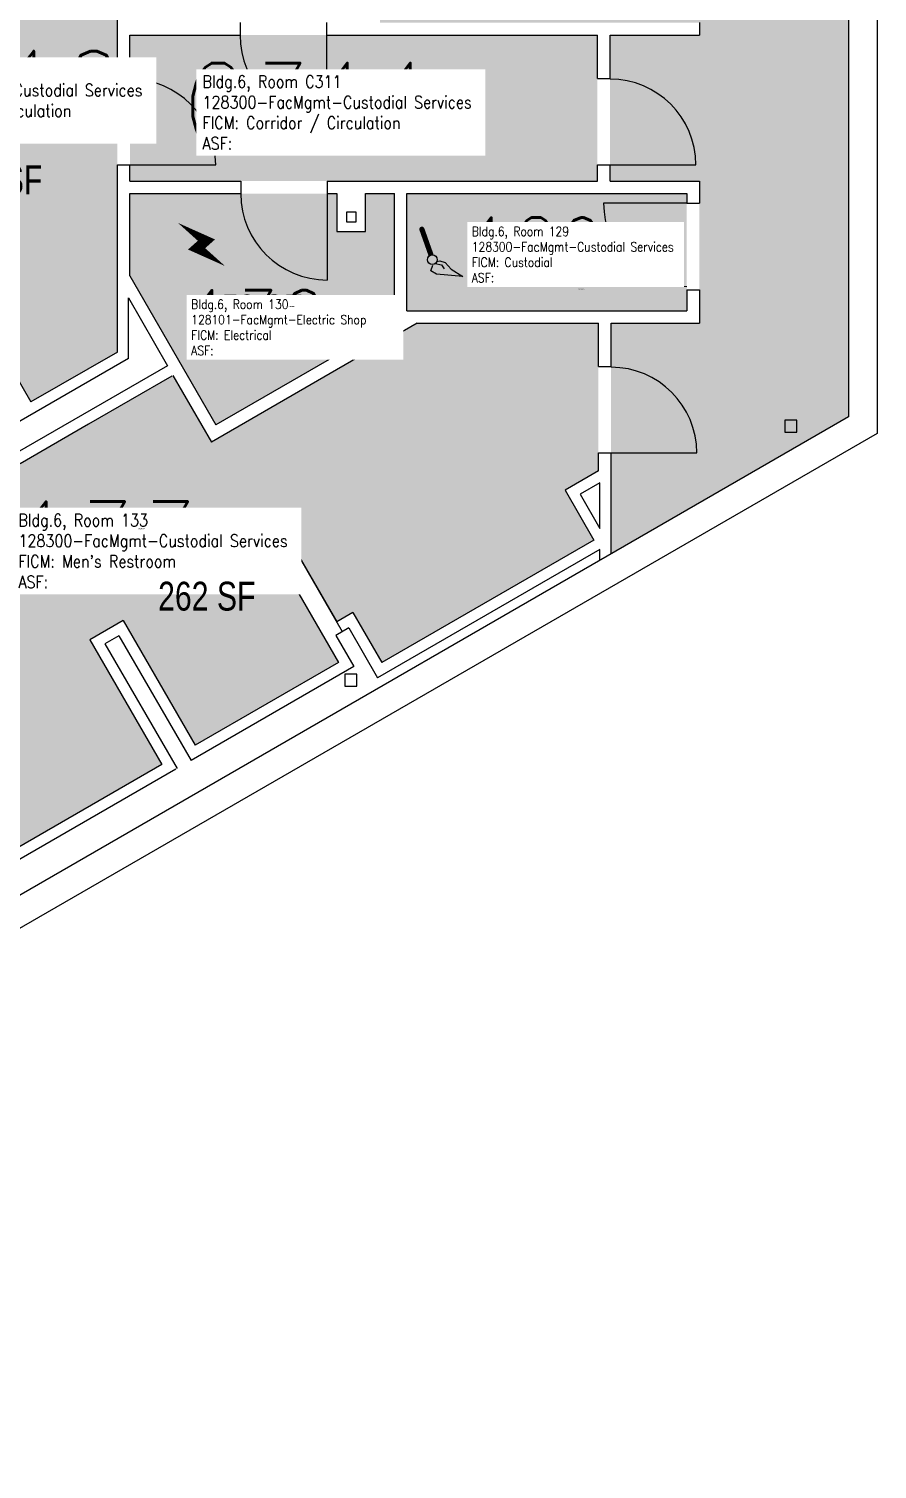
# Model space of a CAD drawing. Header units: inches. Extents: x -206 to 2362, y 0 to 3821.
# Drawn here: x 1664 to 2017, y 222 to 822 of the extents above; entities that cross this region are included whole.
import ezdxf
from ezdxf.enums import TextEntityAlignment as Align

# ---------------------------------------------------------------- set-up
doc = ezdxf.new("R2010")
doc.units = ezdxf.units.IN
doc.header["$LTSCALE"] = 10
doc.header["$MEASUREMENT"] = 0
doc.layers.get('0').update_dxf_attribs({"linetype": 'CONTINUOUS'})
for name, color, linetype in [('A-COLS', 5, 'CONTINUOUS'), ('A-DOOR', 2, 'CONTINUOUS'), ('A-IDEN-ICON', 4, 'CONTINUOUS'), ('A-IDEN-RNUM', 7, 'CONTINUOUS'), ('A-IDEN-SNUM', 4, 'CONTINUOUS'), ('A-IDEN-VNUM', 4, 'CONTINUOUS'), ('A-WALL', 5, 'CONTINUOUS'), ('AREA-TEXT', 3, 'CONTINUOUS'), ('Rooms-Category-Color', 7, 'CONTINUOUS'), ('Rooms-College-Color', 7, 'CONTINUOUS'), ('Rooms-Department-Color', 7, 'CONTINUOUS'), ('Rooms-Division-Color', 7, 'CONTINUOUS'), ('Rooms-Information', 7, 'CONTINUOUS')]:
    doc.layers.add(name, color=color, linetype=linetype)
doc.styles.add('AREA', font='arial.ttf', dxfattribs={"width": 0.75, "height": 24})
doc.styles.add('ROOMSNUMBER', font='txt', dxfattribs={"height": 0.03})
doc.styles.add('ROOMVNUMBER', font='simplex.shx', dxfattribs={"width": 0.85})

# ---------------------------------------------------------------- blocks, each defined once
blk = doc.blocks.new('CPELECT')
at = {"color": 0, "linetype": 'ByBlock'}
blk.add_lwpolyline([(0.06232050807568612, 0.06294228634059933, 0, 0.03, 0), (0.01049038105679756, -0.01683012701892236, 0.03000000000000025, 0.03000000000000025, 0), (-0.01049038105679756, 0.006830127018921953, 0.03, 0, 0), (-0.06232050807568612, -0.07294228634059961, 0.03, 0, 0)], format="xyseb", dxfattribs=at)
blk = doc.blocks.new('CPCUST')
at = {"color": 0, "linetype": 'ByBlock'}
for p, q in [((0.02622214892755892, -0.04084634061456337), (0.0445807061709047, -0.04056143188978271)), ((0.0296781998588358, -0.03407984564873644), (0.03758796190732028, -0.03023640276653876)), ((0.03758796190732028, -0.03023640276653876), (0.05333712680811686, -0.03237435190612691)), ((0.0445807061709047, -0.04056143188978271), (0.05433683077671958, -0.05052010497931518)), ((0.05333712680811686, -0.03237435190612691), (0.07452052004998677, -0.04788691310499892)), ((0.01710768682039543, -0.06389526559284252), (0.02000603612435725, -0.04661972163469329)), ((0.03576614561558245, -0.07045290280554815), (0.01710768682039543, -0.06389526559284252)), ((0.1117389269890054, -0.06251715192284006), (0.03576614561558245, -0.07045290280554815)), ((0.07452052004998677, -0.04788691310499892), (0.1117389269890054, -0.06251715192284006))]:
    blk.add_line(p, q, dxfattribs=at)
at = {"color": 0, "linetype": 'ByBlock', "const_width": 0.0075}
blk.add_lwpolyline([(-0.03324759526418575, 0.04812499999999999, 1), (-0.02675240473581653, 0.05187500000000002, 1)], format="xyb", close=True, dxfattribs=at)
at = {"color": 0, "linetype": 'ByBlock', "const_width": 0.015}
blk.add_lwpolyline([(-0.02999999999997272, 0.05), (0.009999999999990905, -0.01928203230275514)], dxfattribs=at)
at = {"color": 0, "linetype": 'ByBlock'}
blk.add_circle((0.01581866083250816, -0.03126680850405537), 0.01414213562373094, dxfattribs=at)

msp = doc.modelspace()

# ---------------------------------------------------------------- hatches: boundary and pattern name
at = {"layer": 'Rooms-Category-Color', "true_color": 0xadadad}
for points in [[(1943.024440369569, 824.8322223317809), (1943.024440358393, 819.5822223373689), (1905.815570130013, 819.5822223373689), (1905.815570130013, 765.5822223373689), (1905.815570141189, 758.8322223345749), (1943.024440347217, 758.8322223401628), (1943.024440380745, 749.5822223383002), (1943.024440369569, 699.5822223317809), (1906.248582835309, 699.5822223373689), (1906.248582824133, 681.582222328987), (1906.248582824133, 603.6119020222686), (2005.024200371467, 660.6400314071216), (2005.024200360291, 995.0818223417737), (2004.024200364016, 995.0818223473616), (2004.024200364016, 1001.331822340842), (2010.274200349115, 1001.331822343636), (2010.274200371467, 1039.331822336186), (2005.024200371467, 1039.331822330598), (2005.024200349115, 1210.081822331529), (1999.024200337939, 1210.081822334323), (1915.024200337939, 1210.081822331529), (1915.024200371467, 1106.956822328735), (1933.024200371467, 1106.956822331529), (1933.024200349115, 1039.331822330598), (1927.774200349115, 1039.331822330598), (1927.774200393818, 1001.331822329666), (1934.024200367741, 1001.331822335254), (1934.024200356565, 995.0818223445676), (1933.024200349115, 995.0818223361857), (1933.024200360291, 954.2068223389797), (1843.024440362118, 954.2068223278038), (1810.024440362118, 954.2068223278038), (1810.024440373294, 824.832222328987)], [(1604.710276643746, 770.7460924037732), (1664.710276666097, 666.8230439345352), (1700.710276688449, 687.6076536127366), (1700.710276677273, 765.5822223206051), (1700.710276654921, 851.8318223222159), (1604.710276654921, 851.8318223194219)], [(1900.565570118837, 758.8322223345749), (1900.565570130013, 765.582222328987), (1900.565570130013, 819.5822223345749), (1787.774440369569, 819.5822223345749), (1705.960276654921, 819.5822223178111), (1705.960276666097, 765.582222328987), (1705.960276677273, 758.832222326193), (1788.075681454502, 758.832222326193)], [(1741.758006791584, 657.3243214865215), (1816.02444038447, 700.2020669071935), (1816.024440395646, 753.5822223401628), (1804.075681461953, 753.582222326193), (1804.075681450777, 737.7923128386028), (1792.075681461953, 737.7923128330149), (1792.075681439601, 753.5822223345749), (1788.075681454502, 753.5822223206051), (1705.960276677273, 753.582222326193), (1705.960276643746, 719.3278088564985)], [(1937.774440358393, 753.5822223401628), (1821.27444038447, 753.5822223373689), (1821.274440373294, 704.8322223317809), (1937.774440358393, 704.8322223457508)], [(1887.094358357601, 630.0943763977848), (1900.998582824133, 638.1219841274433), (1900.998582812957, 645.5822223429568), (1900.998582824133, 699.582222328987), (1825.450838058256, 699.582222328987), (1746.548070284538, 654.0276881265454), (1739.836373413913, 650.1526881200261), (1723.836373417638, 677.8655010466464), (1688.762344556861, 657.6155010410585), (1660.183506264351, 641.1155010382645), (1631.604667915963, 624.6155010466464), (1574.880003991537, 591.8655010373332), (1590.880003976636, 564.1526881135069), (1643.880003969185, 472.3539953338914), (1719.224214109592, 515.8539953143336), (1689.224214120768, 567.8155195475556), (1703.080620556138, 575.8155195484869), (1733.08062057849, 523.8539953236468), (1792.836373428814, 558.3539953292347), (1762.83637343999, 610.3155195512809), (1769.548070299439, 614.1905195522122), (1792.048070288263, 575.2193763912655), (1798.759767192416, 579.094376383815), (1810.75976718124, 558.3097666776739), (1899.094358368777, 609.3097667056136)]]:
    msp.add_hatch(color=253, dxfattribs=at).paths.add_polyline_path(points)
at = {"layer": 'Rooms-College-Color', "true_color": 0xadadad}
for points in [[(1943.024440369569, 824.8322223317809), (1943.024440358393, 819.5822223373689), (1905.815570130013, 819.5822223373689), (1905.815570130013, 765.5822223373689), (1905.815570141189, 758.8322223345749), (1943.024440347217, 758.8322223401628), (1943.024440380745, 749.5822223383002), (1943.024440369569, 699.5822223317809), (1906.248582835309, 699.5822223373689), (1906.248582824133, 681.582222328987), (1906.248582824133, 603.6119020222686), (2005.024200371467, 660.6400314071216), (2005.024200360291, 995.0818223417737), (2004.024200364016, 995.0818223473616), (2004.024200364016, 1001.331822340842), (2010.274200349115, 1001.331822343636), (2010.274200371467, 1039.331822336186), (2005.024200371467, 1039.331822330598), (2005.024200349115, 1210.081822331529), (1999.024200337939, 1210.081822334323), (1915.024200337939, 1210.081822331529), (1915.024200371467, 1106.956822328735), (1933.024200371467, 1106.956822331529), (1933.024200349115, 1039.331822330598), (1927.774200349115, 1039.331822330598), (1927.774200393818, 1001.331822329666), (1934.024200367741, 1001.331822335254), (1934.024200356565, 995.0818223445676), (1933.024200349115, 995.0818223361857), (1933.024200360291, 954.2068223389797), (1843.024440362118, 954.2068223278038), (1810.024440362118, 954.2068223278038), (1810.024440373294, 824.832222328987)], [(1604.710276643746, 770.7460924037732), (1664.710276666097, 666.8230439345352), (1700.710276688449, 687.6076536127366), (1700.710276677273, 765.5822223206051), (1700.710276654921, 851.8318223222159), (1604.710276654921, 851.8318223194219)], [(1900.565570118837, 758.8322223345749), (1900.565570130013, 765.582222328987), (1900.565570130013, 819.5822223345749), (1787.774440369569, 819.5822223345749), (1705.960276654921, 819.5822223178111), (1705.960276666097, 765.582222328987), (1705.960276677273, 758.832222326193), (1788.075681454502, 758.832222326193)], [(1741.758006791584, 657.3243214865215), (1816.02444038447, 700.2020669071935), (1816.024440395646, 753.5822223401628), (1804.075681461953, 753.582222326193), (1804.075681450777, 737.7923128386028), (1792.075681461953, 737.7923128330149), (1792.075681439601, 753.5822223345749), (1788.075681454502, 753.5822223206051), (1705.960276677273, 753.582222326193), (1705.960276643746, 719.3278088564985)], [(1937.774440358393, 753.5822223401628), (1821.27444038447, 753.5822223373689), (1821.274440373294, 704.8322223317809), (1937.774440358393, 704.8322223457508)], [(1887.094358357601, 630.0943763977848), (1900.998582824133, 638.1219841274433), (1900.998582812957, 645.5822223429568), (1900.998582824133, 699.582222328987), (1825.450838058256, 699.582222328987), (1746.548070284538, 654.0276881265454), (1739.836373413913, 650.1526881200261), (1723.836373417638, 677.8655010466464), (1688.762344556861, 657.6155010410585), (1660.183506264351, 641.1155010382645), (1631.604667915963, 624.6155010466464), (1574.880003991537, 591.8655010373332), (1590.880003976636, 564.1526881135069), (1643.880003969185, 472.3539953338914), (1719.224214109592, 515.8539953143336), (1689.224214120768, 567.8155195475556), (1703.080620556138, 575.8155195484869), (1733.08062057849, 523.8539953236468), (1792.836373428814, 558.3539953292347), (1762.83637343999, 610.3155195512809), (1769.548070299439, 614.1905195522122), (1792.048070288263, 575.2193763912655), (1798.759767192416, 579.094376383815), (1810.75976718124, 558.3097666776739), (1899.094358368777, 609.3097667056136)]]:
    msp.add_hatch(color=253, dxfattribs=at).paths.add_polyline_path(points)
at = {"layer": 'Rooms-Department-Color', "true_color": 0xacacac}
for points in [[(1943.024440369569, 824.8322223317809), (1943.024440358393, 819.5822223373689), (1905.815570130013, 819.5822223373689), (1905.815570130013, 765.5822223373689), (1905.815570141189, 758.8322223345749), (1943.024440347217, 758.8322223401628), (1943.024440380745, 749.5822223383002), (1943.024440369569, 699.5822223317809), (1906.248582835309, 699.5822223373689), (1906.248582824133, 681.582222328987), (1906.248582824133, 603.6119020222686), (2005.024200371467, 660.6400314071216), (2005.024200360291, 995.0818223417737), (2004.024200364016, 995.0818223473616), (2004.024200364016, 1001.331822340842), (2010.274200349115, 1001.331822343636), (2010.274200371467, 1039.331822336186), (2005.024200371467, 1039.331822330598), (2005.024200349115, 1210.081822331529), (1999.024200337939, 1210.081822334323), (1915.024200337939, 1210.081822331529), (1915.024200371467, 1106.956822328735), (1933.024200371467, 1106.956822331529), (1933.024200349115, 1039.331822330598), (1927.774200349115, 1039.331822330598), (1927.774200393818, 1001.331822329666), (1934.024200367741, 1001.331822335254), (1934.024200356565, 995.0818223445676), (1933.024200349115, 995.0818223361857), (1933.024200360291, 954.2068223389797), (1843.024440362118, 954.2068223278038), (1810.024440362118, 954.2068223278038), (1810.024440373294, 824.832222328987)], [(1604.710276643746, 770.7460924037732), (1664.710276666097, 666.8230439345352), (1700.710276688449, 687.6076536127366), (1700.710276677273, 765.5822223206051), (1700.710276654921, 851.8318223222159), (1604.710276654921, 851.8318223194219)], [(1900.565570118837, 758.8322223345749), (1900.565570130013, 765.582222328987), (1900.565570130013, 819.5822223345749), (1787.774440369569, 819.5822223345749), (1705.960276654921, 819.5822223178111), (1705.960276666097, 765.582222328987), (1705.960276677273, 758.832222326193), (1788.075681454502, 758.832222326193)], [(1741.758006791584, 657.3243214865215), (1816.02444038447, 700.2020669071935), (1816.024440395646, 753.5822223401628), (1804.075681461953, 753.582222326193), (1804.075681450777, 737.7923128386028), (1792.075681461953, 737.7923128330149), (1792.075681439601, 753.5822223345749), (1788.075681454502, 753.5822223206051), (1705.960276677273, 753.582222326193), (1705.960276643746, 719.3278088564985)], [(1937.774440358393, 753.5822223401628), (1821.27444038447, 753.5822223373689), (1821.274440373294, 704.8322223317809), (1937.774440358393, 704.8322223457508)], [(1887.094358357601, 630.0943763977848), (1900.998582824133, 638.1219841274433), (1900.998582812957, 645.5822223429568), (1900.998582824133, 699.582222328987), (1825.450838058256, 699.582222328987), (1746.548070284538, 654.0276881265454), (1739.836373413913, 650.1526881200261), (1723.836373417638, 677.8655010466464), (1688.762344556861, 657.6155010410585), (1660.183506264351, 641.1155010382645), (1631.604667915963, 624.6155010466464), (1574.880003991537, 591.8655010373332), (1590.880003976636, 564.1526881135069), (1643.880003969185, 472.3539953338914), (1719.224214109592, 515.8539953143336), (1689.224214120768, 567.8155195475556), (1703.080620556138, 575.8155195484869), (1733.08062057849, 523.8539953236468), (1792.836373428814, 558.3539953292347), (1762.83637343999, 610.3155195512809), (1769.548070299439, 614.1905195522122), (1792.048070288263, 575.2193763912655), (1798.759767192416, 579.094376383815), (1810.75976718124, 558.3097666776739), (1899.094358368777, 609.3097667056136)]]:
    msp.add_hatch(color=253, dxfattribs=at).paths.add_polyline_path(points)
at = {"layer": 'Rooms-Division-Color', "true_color": 0xadadad}
for points in [[(1943.024440369569, 824.8322223317809), (1943.024440358393, 819.5822223373689), (1905.815570130013, 819.5822223373689), (1905.815570130013, 765.5822223373689), (1905.815570141189, 758.8322223345749), (1943.024440347217, 758.8322223401628), (1943.024440380745, 749.5822223383002), (1943.024440369569, 699.5822223317809), (1906.248582835309, 699.5822223373689), (1906.248582824133, 681.582222328987), (1906.248582824133, 603.6119020222686), (2005.024200371467, 660.6400314071216), (2005.024200360291, 995.0818223417737), (2004.024200364016, 995.0818223473616), (2004.024200364016, 1001.331822340842), (2010.274200349115, 1001.331822343636), (2010.274200371467, 1039.331822336186), (2005.024200371467, 1039.331822330598), (2005.024200349115, 1210.081822331529), (1999.024200337939, 1210.081822334323), (1915.024200337939, 1210.081822331529), (1915.024200371467, 1106.956822328735), (1933.024200371467, 1106.956822331529), (1933.024200349115, 1039.331822330598), (1927.774200349115, 1039.331822330598), (1927.774200393818, 1001.331822329666), (1934.024200367741, 1001.331822335254), (1934.024200356565, 995.0818223445676), (1933.024200349115, 995.0818223361857), (1933.024200360291, 954.2068223389797), (1843.024440362118, 954.2068223278038), (1810.024440362118, 954.2068223278038), (1810.024440373294, 824.832222328987)], [(1604.710276643746, 770.7460924037732), (1664.710276666097, 666.8230439345352), (1700.710276688449, 687.6076536127366), (1700.710276677273, 765.5822223206051), (1700.710276654921, 851.8318223222159), (1604.710276654921, 851.8318223194219)], [(1900.565570118837, 758.8322223345749), (1900.565570130013, 765.582222328987), (1900.565570130013, 819.5822223345749), (1787.774440369569, 819.5822223345749), (1705.960276654921, 819.5822223178111), (1705.960276666097, 765.582222328987), (1705.960276677273, 758.832222326193), (1788.075681454502, 758.832222326193)], [(1741.758006791584, 657.3243214865215), (1816.02444038447, 700.2020669071935), (1816.024440395646, 753.5822223401628), (1804.075681461953, 753.582222326193), (1804.075681450777, 737.7923128386028), (1792.075681461953, 737.7923128330149), (1792.075681439601, 753.5822223345749), (1788.075681454502, 753.5822223206051), (1705.960276677273, 753.582222326193), (1705.960276643746, 719.3278088564985)], [(1937.774440358393, 753.5822223401628), (1821.27444038447, 753.5822223373689), (1821.274440373294, 704.8322223317809), (1937.774440358393, 704.8322223457508)], [(1887.094358357601, 630.0943763977848), (1900.998582824133, 638.1219841274433), (1900.998582812957, 645.5822223429568), (1900.998582824133, 699.582222328987), (1825.450838058256, 699.582222328987), (1746.548070284538, 654.0276881265454), (1739.836373413913, 650.1526881200261), (1723.836373417638, 677.8655010466464), (1688.762344556861, 657.6155010410585), (1660.183506264351, 641.1155010382645), (1631.604667915963, 624.6155010466464), (1574.880003991537, 591.8655010373332), (1590.880003976636, 564.1526881135069), (1643.880003969185, 472.3539953338914), (1719.224214109592, 515.8539953143336), (1689.224214120768, 567.8155195475556), (1703.080620556138, 575.8155195484869), (1733.08062057849, 523.8539953236468), (1792.836373428814, 558.3539953292347), (1762.83637343999, 610.3155195512809), (1769.548070299439, 614.1905195522122), (1792.048070288263, 575.2193763912655), (1798.759767192416, 579.094376383815), (1810.75976718124, 558.3097666776739), (1899.094358368777, 609.3097667056136)]]:
    msp.add_hatch(color=253, dxfattribs=at).paths.add_polyline_path(points)

# ---------------------------------------------------------------- linework, layer by layer
at = {"layer": 'A-COLS'}
for p, q in [((1800.075681443326, 745.7923128339462), (1796.075681447051, 745.7923128367402)), ((1796.075681447051, 745.7923128367402), (1796.075681447051, 741.7923128292896)), ((1800.075681443326, 741.7923128320836), (1800.075681443326, 745.7923128339462)), ((1796.075681447051, 741.7923128292896), (1800.075681443326, 741.7923128320836)), ((1983.625781479292, 659.1946508274414), (1978.625781486742, 659.1946508246474)), ((1978.625781486742, 659.1946508246474), (1978.625781475566, 654.194650829304)), ((1983.625781479292, 659.1946508274414), (1978.625781486742, 659.1946508246474)), ((1978.625781486742, 659.1946508246474), (1978.625781475566, 654.194650829304)), ((1978.625781475566, 654.194650829304), (1983.625781479292, 654.194650834892)), ((1978.625781475566, 654.194650829304), (1983.625781479292, 654.194650834892)), ((1983.625781479292, 654.194650834892), (1983.625781479292, 659.1946508274414)), ((1983.625781479292, 654.194650834892), (1983.625781479292, 659.1946508274414)), ((1800.463086872362, 553.4578196662478), (1795.46308685746, 553.4578196662478)), ((1795.46308685746, 553.4578196662478), (1795.463086879812, 548.4578196681105)), ((1800.463086872362, 548.4578196681105), (1800.463086872362, 553.4578196662478)), ((1795.463086879812, 548.4578196681105), (1800.463086872362, 548.4578196681105))]:
    msp.add_line(p, q, dxfattribs=at)
at = {"layer": 'A-DOOR'}
for p, q in [((1787.774440358393, 819.5822223317809), (1787.774440358393, 783.5822223317809)), ((1705.960276666097, 765.582222328987), (1741.660276661627, 765.582222326193)), ((1905.815570107661, 765.5822223317809), (1941.515570125543, 765.582222328987)), ((1788.07568143215, 753.582222326193), (1788.075681443326, 717.582222323399)), ((1937.774440369569, 749.5822223383002), (1903.124440367334, 749.5822223327123)), ((1906.248582824133, 645.5822223317809), (1941.948582819663, 645.5822223345749))]:
    msp.add_line(p, q, dxfattribs=at)
for centre, radius, start, end in [((1787.774440358393, 819.5822223317809), 36, 180, 270), ((1705.960276654921, 765.582222328987), 35.7, 0, 90), ((1905.815570107661, 765.5822223317809), 35.7, 0, 90), ((1788.07568143215, 753.582222323399), 36, 180, 270), ((1937.774440369569, 749.5822223355062), 34.65000000000053, 180, 270), ((1906.248582824133, 645.5822223317809), 35.7, 0, 90)]:
    msp.add_arc(centre, radius, start, end, dxfattribs=at)
at = {"layer": 'A-WALL', "linetype": 'Continuous'}
for p, q in [((2005.024200360291, 995.0818223417737), (2005.024200371467, 660.6400314099155)), ((2017.024200360291, 995.0818223361857), (2017.024200371467, 653.7118281838484)), ((1751.774440369569, 824.8322223206051), (1751.774440358393, 819.582222328987)), ((1787.774440358393, 824.832222328987), (1787.774440358393, 819.5822223317809)), ((1943.024440369569, 824.8322223317809), (1943.024440358393, 819.5822223429568)), ((1705.960276654921, 819.582222323399), (1751.774440358393, 819.582222328987)), ((1787.774440358393, 819.5822223317809), (1900.565570118837, 819.5822223373689)), ((1905.815570118837, 819.5822223373689), (1943.024440358393, 819.5822223429568)), ((1700.710276666097, 801.582222326193), (1705.960276654921, 801.582222326193)), ((1900.565570107661, 801.5822223345749), (1905.815570118837, 801.5822223345749)), ((1700.710276666097, 765.582222323399), (1705.960276666097, 765.582222328987)), ((1900.565570118837, 765.5822223317809), (1905.815570107661, 765.5822223317809)), ((1705.960276677273, 758.832222326193), (1752.07568143215, 758.832222323399)), ((1788.075681443326, 758.832222326193), (1900.565570118837, 758.8322223345749)), ((1905.815570118837, 758.8322223373689), (1943.024440358393, 758.8322223401628)), ((1943.024440358393, 758.8322223401628), (1943.024440369569, 749.5822223410942)), ((1705.960276677273, 753.5822223206051), (1752.075681443326, 753.582222326193)), ((1788.07568143215, 753.582222326193), (1792.075681439601, 753.5822223345749)), ((1804.075681439601, 753.582222326193), (1816.024440373294, 753.5822223373689)), ((1821.274440362118, 753.5822223317809), (1937.774440369569, 753.5822223345749)), ((1937.774440369569, 753.5822223345749), (1937.774440369569, 749.5822223383002)), ((1937.774440369569, 749.5822223383002), (1943.024440369569, 749.5822223410942)), ((1937.774440369569, 713.5822223355062), (1943.024440369569, 713.5822223383002)), ((1937.774440380745, 713.5822223410942), (1937.774440369569, 704.8322223345749)), ((1943.024440369569, 713.5822223383002), (1943.024440369569, 699.5822223345749)), ((1821.274440373294, 704.832222326193), (1937.774440369569, 704.8322223345749)), ((1825.45083804708, 699.582222328987), (1739.836373425089, 650.1526881256141)), ((1816.02444038447, 700.2020669071935), (1741.758006791584, 657.3243214865215)), ((1825.45083804708, 699.582222328987), (1900.998582824133, 699.5822223317809)), ((1906.248582824133, 699.5822223317809), (1943.024440369569, 699.5822223345749)), ((1705.335276680999, 684.9374086274765), (1338.754091407172, 473.2916626171209)), ((1700.710276677273, 687.6076536239125), (1664.710276677273, 666.8230439373292)), ((1721.63212660607, 681.933368533384), (1568.562136474065, 593.5583685287274)), ((1900.998582824133, 681.582222328987), (1906.248582824133, 681.582222328987)), ((1723.403360723518, 677.6155010419898), (1688.762344568036, 657.6155010382645)), ((2005.024200371467, 660.6400314099155), (1264.043270810507, 232.8344922135584)), ((1688.762344568036, 657.6155010382645), (1660.183506242, 641.1155010410585)), ((2017.024200371467, 653.7118281838484), (1270.043270810507, 222.4421873646788)), ((1900.998582824133, 645.5822223373689), (1906.248582824133, 645.5822223317809)), ((1900.998582824133, 638.1219841218553), (1887.094358368777, 630.094376383815)), ((1901.623582831584, 633.1423380500637), (1893.412225863896, 628.4015088896267)), ((1769.548070299439, 614.1905195522122), (1762.83637343999, 610.315519545693)), ((1899.094358357601, 609.3097667000256), (1810.759767192416, 558.3097666860558)), ((1901.623582831584, 605.4295251234435), (1809.066899689846, 551.9918991993181)), ((1703.080620567314, 575.815519542899), (1689.224214109592, 567.8155195447616)), ((1798.759767192416, 579.094376383815), (1792.048070310615, 575.2193763800897)), ((1797.066899701022, 572.7765088859014), (1791.654240923934, 569.6515088849701)), ((1701.38775307592, 569.4976520505734), (1695.542081593536, 566.1226520505734)), ((1792.836373417638, 558.3539953236468), (1733.080620567314, 523.8539953180589)), ((1799.154240923934, 556.6611278294586), (1731.38775307592, 517.5361278313212)), ((1719.224214109592, 515.8539953143336), (1643.880003969185, 472.3539953171276)), ((1725.109068899415, 513.9111278294586), (1642.187136488967, 466.036127819214))]:
    msp.add_line(p, q, dxfattribs=at)
at = {"layer": 'A-WALL'}
for p, q in [((1700.710276654921, 801.5822223317809), (1700.710276654921, 851.8318223222159)), ((1705.960276666097, 801.5822223317809), (1705.960276654921, 819.582222323399)), ((1900.565570118837, 801.5822223345749), (1900.565570118837, 819.5822223373689)), ((1905.815570107661, 801.5822223373689), (1905.815570118837, 819.5822223373689)), ((1700.710276677273, 687.6076536239125), (1700.710276666097, 765.582222323399)), ((1705.960276677273, 759.582222323399), (1705.960276666097, 765.582222328987)), ((1705.960276677273, 758.832222326193), (1705.960276666097, 765.582222328987)), ((1900.565570118837, 758.8322223345749), (1900.565570118837, 765.5822223317809)), ((1905.815570118837, 758.8322223373689), (1905.815570107661, 765.5822223317809)), ((1752.075681443326, 758.832222326193), (1752.075681443326, 753.582222326193)), ((1788.075681443326, 758.832222326193), (1788.07568143215, 753.582222326193)), ((1705.960276654921, 719.3278088648804), (1705.960276677273, 753.5822223206051)), ((1792.075681439601, 753.5822223345749), (1792.075681439601, 737.7923128330149)), ((1804.075681439601, 737.7923128386028), (1804.075681439601, 753.582222326193)), ((1816.02444038447, 700.2020669071935), (1816.024440373294, 753.5822223373689)), ((1821.274440373294, 704.832222326193), (1821.274440362118, 753.5822223317809)), ((1792.075681439601, 737.7923128330149), (1804.075681439601, 737.7923128386028)), ((1634.710276699625, 718.7845681677572), (1664.710276677273, 666.8230439373292)), ((1705.960276654921, 719.3278088648804), (1741.758006791584, 657.3243214865215)), ((1705.335276669823, 710.1603406104259), (1721.63212660607, 681.933368533384)), ((1705.335276680999, 684.9374086274765), (1705.335276669823, 710.1603406104259)), ((1900.998582835309, 681.5822223401628), (1900.998582824133, 699.5822223317809)), ((1906.248582824133, 681.582222328987), (1906.248582824133, 699.5822223317809)), ((1723.836373417638, 677.8655010410585), (1739.836373425089, 650.1526881256141)), ((1900.998582824133, 638.1219841218553), (1900.998582824133, 645.5822223373689)), ((1906.248582824133, 603.6119020278566), (1906.248582812957, 645.5822223317809)), ((1887.094358368777, 630.094376383815), (1899.094358357601, 609.3097667000256)), ((1901.623582831584, 614.1790214250796), (1901.623582831584, 633.1423380500637)), ((1893.412225863896, 628.4015088896267), (1901.623582831584, 614.1790214250796)), ((1769.548070299439, 614.1905195522122), (1792.048070310615, 575.2193763800897)), ((1769.548070299439, 614.1905195522122), (1794.36057030689, 571.2140088896267)), ((1762.83637343999, 610.315519545693), (1792.836373417638, 558.3539953236468)), ((1901.623582831584, 600.9416570342146), (1901.623582831584, 605.4295251234435)), ((1703.080620567314, 575.815519542899), (1733.080620567314, 523.8539953180589)), ((1798.759767192416, 579.094376383815), (1810.759767192416, 558.3097666860558)), ((1797.066899701022, 572.7765088859014), (1809.066899689846, 551.9918991993181)), ((1689.224214109592, 567.8155195447616), (1719.224214109592, 515.8539953143336)), ((1695.542081593536, 566.1226520505734), (1725.542081593536, 514.1611278313212)), ((1701.38775307592, 569.4976520505734), (1731.38775307592, 517.5361278313212)), ((1791.654240923934, 569.6515088849701), (1799.154240923934, 556.6611278294586))]:
    msp.add_line(p, q, dxfattribs=at)

# ---------------------------------------------------------------- block references
at = {"layer": 'A-IDEN-ICON'}
for name, p, xscale, yscale, zscale, rotation in [('CPELECT', (1736.458795408718, 732.4037774107419), 144, 144, 144, 270.0000000044467), ('CPCUST', (1830.418506524526, 730.8925333167426), 143.9999999960893, 143.9999999960893, 143.9999999960893, 349.5010615349394)]:
    msp.add_blockref(name, p, dxfattribs=dict(at, xscale=xscale, yscale=yscale, zscale=zscale, rotation=rotation))

# ---------------------------------------------------------------- texts
at = {"layer": 'A-IDEN-RNUM', "style": 'ROOMSNUMBER'}
msp.add_text('C311-00', height=0.36, rotation=90, dxfattribs=at).set_placement((1771.48771034088, 794.2584037114866, -5.008132575312629e-09), align=Align.CENTER)
for s, p in [('0129-00', (1893.823530479334, 713.6770928562619, -5.00676833325997e-09)), ('0130-00', (1773.33368179854, 706.4138973089866, -5.00676833325997e-09)), ('0133-00', (1710.803288026713, 613.8015618254431, -5.00676833325997e-09))]:
    msp.add_text(s, height=0.36, dxfattribs=at).set_placement(p, align=Align.CENTER)
at = {"layer": 'A-IDEN-SNUM', "style": 'ROOMSNUMBER'}
msp.add_text('0060C31100', height=0.36, rotation=90, dxfattribs=at).set_placement((1771.48771034088, 794.2584037114866, -5.008132575312629e-09), align=Align.CENTER)
for s, p in [('0060012900', (1893.823530479334, 713.6770928562619, -5.00676833325997e-09)), ('0060013000', (1773.33368179854, 706.4138973089866, -5.00676833325997e-09)), ('0060013300', (1710.803288026713, 613.8015618254431, -5.00676833325997e-09))]:
    msp.add_text(s, height=0.36, dxfattribs=at).set_placement(p, align=Align.CENTER)
at = {"layer": 'A-IDEN-VNUM', "style": 'ROOMVNUMBER', "width": 0.85}
for s, height, p in [('C310', 36, (1650.824298623949, 776.9481341643259, -5.00676833325997e-09)), ('C311', 36, (1781.334735629149, 771.9385388940573, -5.00676833325997e-09)), ('129', 27, (1875.058265346102, 716.6268841526471, -3.755076249944977e-09)), ('130', 27, (1758.789902160875, 686.3108388776891, -3.755076249944977e-09)), ('133', 36, (1695.947533003055, 589.3203470106237, -5.00676833325997e-09))]:
    msp.add_text(s, height=height, dxfattribs=at).set_placement(p, align=Align.CENTER)
at = {"layer": 'AREA-TEXT', "style": 'AREA', "width": 0.75}
for s, p in [('82 SF', (1803.262923392467, 789.207222330384)), ('99 SF', (1652.710276666097, 759.3274331283756)), ('39 SF', (1879.524440365843, 729.2072223359719)), ('53 SF', (1760.992358519696, 705.4532719133422)), ('262 SF', (1737.939293407835, 585.9681088314392))]:
    msp.add_text(s, height=12, dxfattribs=at).set_placement(p, align=Align.MIDDLE_CENTER)

# ---------------------------------------------------------------- next in the draw order: texts
at = {"layer": 'Rooms-Information', "attachment_point": 7, "style": 'ROOMVNUMBER', "bg_fill": 3, "box_fill_scale": 1.5, "bg_fill_color": 256, "bg_fill_true_color": 13158600, "bg_fill_transparency": 0}
for s, insert, char_height, width in [('Bldg.6, Room C310^M^J128300-FacMgmt-Custodial Services^M^JFICM: Corridor / Circulation^M^JASF: ', (1599.095727195378, 776.9481341643259, -5.00676833325997e-09), 5.142857142857143, 115.2), ('Bldg.6, Room C311^M^J128300-FacMgmt-Custodial Services^M^JFICM: Corridor / Circulation^M^JASF: ', (1736.16330705772, 771.9385388940573, -5.00676833325997e-09), 5.142857142857143, 115.2), ('Bldg.6, Room 129^M^J128300-FacMgmt-Custodial Services^M^JFICM: Custodial^M^JASF: ', (1848.283265346102, 716.6268841526471, -3.755076249944977e-09), 3.857142857142857, 86.4), ('Bldg.6, Room 130^M^J128101-FacMgmt-Electric Shop^M^JFICM: Electrical^M^JASF: ', (1731.468473589447, 686.3108388776891, -3.755076249944977e-09), 3.857142857142857, 86.4), ("Bldg.6, Room 133^M^J128300-FacMgmt-Custodial Services^M^JFICM: Men's Restroom^M^JASF: ", (1659.518961574483, 589.3203470106237, -5.00676833325997e-09), 5.142857142857143, 115.2)]:
    msp.add_mtext(s, dxfattribs=dict(at, insert=insert, char_height=char_height, width=width))

doc.saveas('drawing.dxf')
